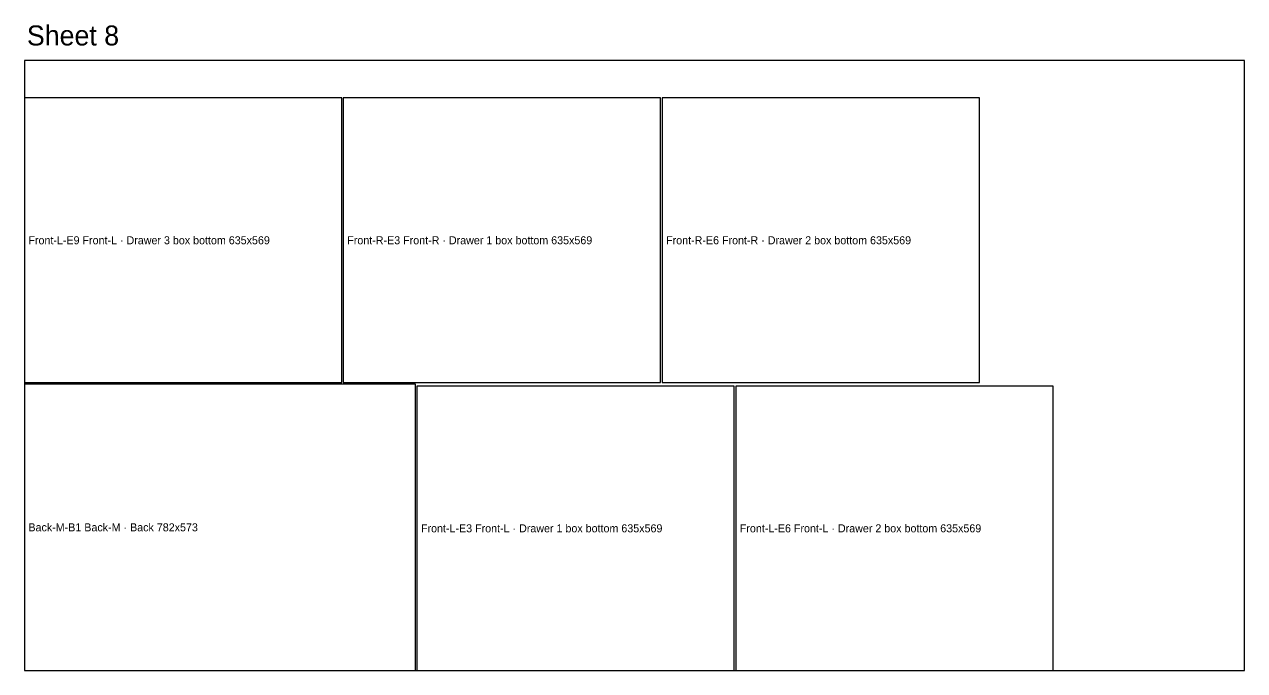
# Model space of a CAD drawing. Header units: metres. Extents: x 0 to 36760, y 0 to 1292.
# Drawn here: x 18480 to 20920, y 0 to 1292 of the extents above; entities that cross this region are included whole.
import ezdxf

# ---------------------------------------------------------------- set-up
doc = ezdxf.new("R2010")
doc.units = ezdxf.units.M
for name, color, linetype in [('LABEL', 7, 'CONTINUOUS'), ('PANEL', 7, 'CONTINUOUS'), ('SHEET', 7, 'CONTINUOUS')]:
    doc.layers.add(name, color=color, linetype=linetype)

msp = doc.modelspace()

# ---------------------------------------------------------------- linework, layer by layer
at = {"layer": 'PANEL'}
for p, q in [((19114.6, 1145), (18480, 1145)), ((18480, 1145), (18480, 576)), ((19114.6, 576), (19114.6, 1145)), ((19752.2, 1145), (19117.6, 1145)), ((19117.6, 1145), (19117.6, 576)), ((19752.2, 576), (19752.2, 1145)), ((20389.8, 1145), (19755.2, 1145)), ((19755.2, 1145), (19755.2, 576)), ((20389.8, 576), (20389.8, 1145)), ((18480, 576), (19114.6, 576)), ((19262, 573), (18480, 573)), ((18480, 573), (18480, 0)), ((19117.6, 576), (19752.2, 576)), ((19262, 0), (19262, 573)), ((19899.6, 569), (19265, 569)), ((19265, 569), (19265, 0)), ((19755.2, 576), (20389.8, 576)), ((19899.6, 0), (19899.6, 569)), ((20537.2, 569), (19902.6, 569)), ((19902.6, 569), (19902.6, 0)), ((20537.2, 0), (20537.2, 569)), ((18480, 0), (19262, 0)), ((19265, 0), (19899.6, 0)), ((19902.6, 0), (20537.2, 0))]:
    msp.add_line(p, q, dxfattribs=at)
at = {"layer": 'SHEET'}
for p, q in [((20920, 1220), (18480, 1220)), ((18480, 1220), (18480, 0)), ((20920, 0), (20920, 1220)), ((18480, 0), (20920, 0))]:
    msp.add_line(p, q, dxfattribs=at)

# ---------------------------------------------------------------- texts
at = {"layer": 'LABEL'}
for s, p in [('Front-L-E9 Front-L · Drawer 3 box bottom 635x569', (18488, 852.5)), ('Front-R-E3 Front-R · Drawer 1 box bottom 635x569', (19125.6, 852.5)), ('Front-R-E6 Front-R · Drawer 2 box bottom 635x569', (19763.2, 852.5)), ('Back-M-B1 Back-M · Back 782x573', (18488, 278.5)), ('Front-L-E3 Front-L · Drawer 1 box bottom 635x569', (19273, 276.5)), ('Front-L-E6 Front-L · Drawer 2 box bottom 635x569', (19910.6, 276.5))]:
    msp.add_text(s, height=16, dxfattribs=at).set_placement(p)
at = {"layer": 'SHEET'}
msp.add_text('Sheet 8', height=40, dxfattribs=at).set_placement((18485, 1250))

doc.saveas('drawing.dxf')
